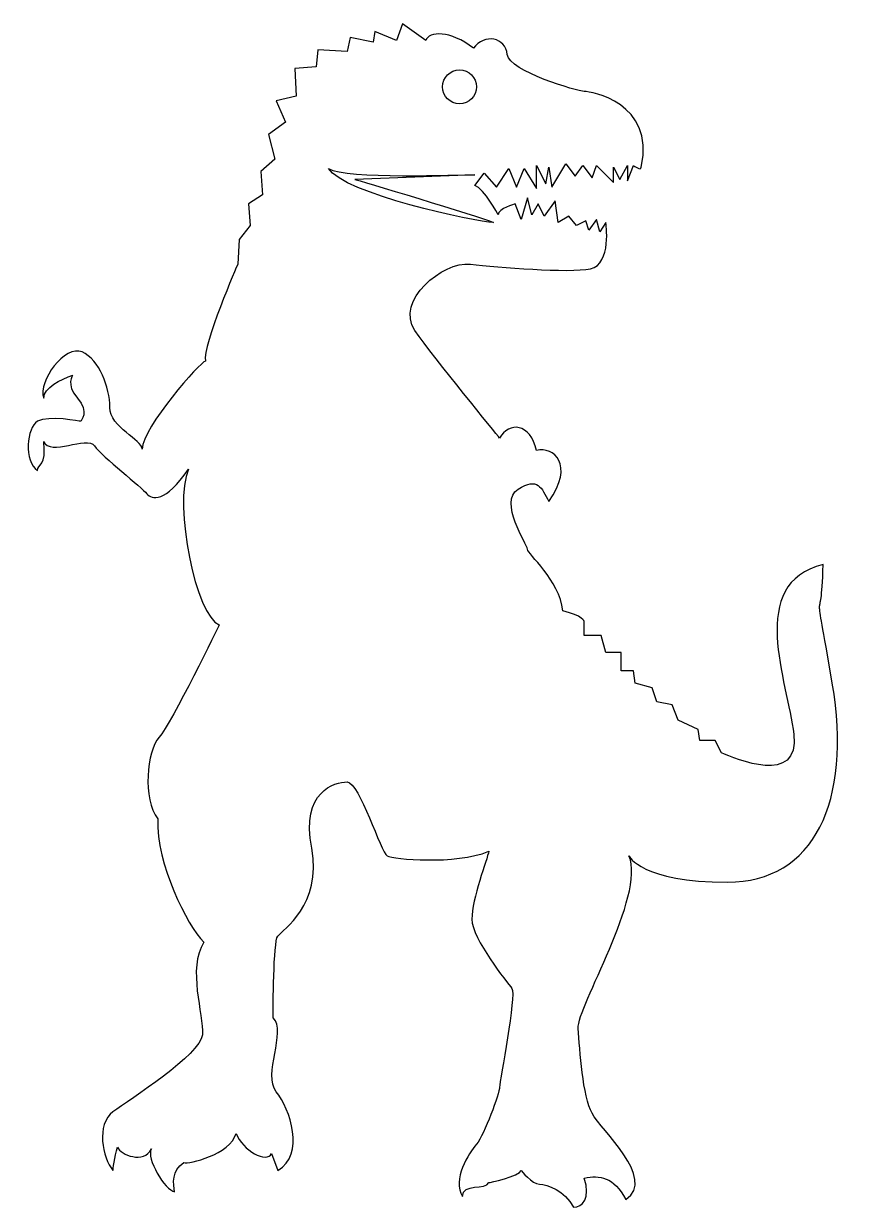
# Model space of a CAD drawing. Header units: centimetres. Extents: x -7.5 to 7.7, y -10.8 to 10.8.
import ezdxf

# ---------------------------------------------------------------- set-up
doc = ezdxf.new("R2010")
doc.units = ezdxf.units.CM
doc.header["$MEASUREMENT"] = 0
doc.layers.add('Camada 1', color=7, linetype='Continuous')

msp = doc.modelspace()

# ---------------------------------------------------------------- linework, layer by layer
at = {"layer": 'Camada 1'}
for points, knots in [([(-2.83496, -10.13758), (-2.83496, -10.13758), (-2.94765, -9.82783), (-2.94765, -9.82783), (-2.94765, -9.82783), (-3.03205, -10.02497), (-3.48269, -9.77153), (-3.59535, -9.46175), (-3.59535, -9.46175), (-3.70796, -9.85598), (-4.46826, -10.02497), (-4.55274, -9.99679), (-4.55274, -9.99679), (-4.77801, -10.13757), (-4.74983, -10.39102), (-4.72165, -10.53183), (-4.72165, -10.53183), (-4.89061, -10.50368), (-5.25674, -9.91231), (-5.14408, -9.74335), (-5.14408, -9.74335), (-5.28492, -10.025), (-5.7073, -9.85609), (-5.7636, -9.71522), (-5.7636, -9.71522), (-5.8199, -9.88413), (-5.84808, -10.13757), (-5.84808, -10.13757), (-5.84808, -10.13757), (-6.04525, -9.91228), (-6.15785, -9.29278), (-5.84808, -9.06752), (-5.84808, -9.06752), (-5.53831, -8.84226), (-4.24293, -8.02556), (-4.21481, -7.65951), (-4.21481, -7.65951), (-4.18668, -7.29343), (-4.49646, -6.44864), (-4.18668, -5.96993), (-4.18668, -5.96993), (-4.49645, -5.66016), (-5.05959, -4.53375), (-5.03142, -3.71711), (-5.03142, -3.71711), (-5.31307, -3.35106), (-5.22859, -2.47801), (-5.00329, -2.22462), (-5.00329, -2.22462), (-4.77802, -1.97123), (-3.90511, -0.16897), (-3.90511, -0.16897), (-3.90511, -0.16897), (-4.32749, -0.02819), (-4.74985, 2.02747), (-4.46828, 2.67517), (-4.46828, 2.67517), (-4.89063, 2.05565), (-5.14411, 2.112), (-5.22859, 2.22461), (-5.22859, 2.22461), (-5.31307, 2.33722), (-6.0452, 2.90049), (-6.18606, 3.09758), (-6.18606, 3.09758), (-6.32684, 3.29467), (-7.00259, 2.90049), (-7.1153, 3.18206), (-7.1153, 3.18206), (-7.059, 2.73153), (-7.22796, 2.75963), (-7.22796, 2.64697), (-7.22796, 2.64697), (-7.48138, 2.81593), (-7.42507, 3.43545), (-7.22796, 3.54814), (-7.22796, 3.54814), (-7.03085, 3.66083), (-6.43945, 3.54814), (-6.43945, 3.54814), (-6.43945, 3.54814), (-6.43945, 3.54814), (-6.27046, 3.71705), (-6.49581, 3.97057), (-6.49581, 3.97057), (-6.7211, 4.22396), (-6.58024, 4.39292), (-6.58024, 4.39292), (-6.58024, 4.39292), (-6.80559, 4.30844), (-7.11531, 4.16765), (-7.11531, 3.97057), (-7.11531, 3.97057), (-7.22794, 4.28034), (-6.72105, 4.95611), (-6.4113, 4.8153), (-6.4113, 4.8153), (-6.10155, 4.67449), (-5.90444, 4.16771), (-5.90444, 3.8016), (-5.90444, 3.8016), (-5.90444, 3.43547), (-5.31304, 3.2102), (-5.31304, 3.04129), (-5.31304, 3.04129), (-5.31304, 3.43547), (-4.24299, 4.64641), (-4.15848, 4.64641), (-4.15848, 4.64641), (-4.21478, 4.92798), (-3.56714, 6.42047), (-3.56714, 6.42047), (-3.56714, 6.42047), (-3.56714, 6.42047), (-3.53896, 6.87103), (-3.53896, 6.87103), (-3.53896, 6.87103), (-3.53896, 6.87103), (-3.34179, 7.12447), (-3.34179, 7.12447), (-3.34179, 7.12447), (-3.34179, 7.12447), (-3.36997, 7.51867), (-3.36997, 7.51867), (-3.36997, 7.51867), (-3.36997, 7.51867), (-3.11658, 7.68763), (-3.11658, 7.68763), (-3.11658, 7.68763), (-3.11658, 7.68763), (-3.14471, 8.11004), (-3.14471, 8.11004), (-3.14471, 8.11004), (-3.14471, 8.11004), (-2.89127, 8.33531), (-2.89127, 8.33531), (-2.89127, 8.33531), (-2.89127, 8.33531), (-3.00393, 8.7859), (-3.00393, 8.7859), (-3.00393, 8.7859), (-3.00393, 8.7859), (-2.69416, 9.01119), (-2.69416, 9.01119), (-2.69416, 9.01119), (-2.69416, 9.01119), (-2.86307, 9.40542), (-2.86307, 9.40542), (-2.86307, 9.40542), (-2.86307, 9.40542), (-2.49707, 9.48988), (-2.49707, 9.48988), (-2.49707, 9.48988), (-2.49707, 9.48988), (-2.5252, 9.99677), (-2.5252, 9.99677), (-2.5252, 9.99677), (-2.5252, 9.99677), (-2.13094, 10.02495), (-2.13094, 10.02495), (-2.13094, 10.02495), (-2.13094, 10.02495), (-2.10276, 10.3347), (-2.10276, 10.3347), (-2.10276, 10.3347), (-2.10276, 10.3347), (-1.56777, 10.30652), (-1.56777, 10.30652), (-1.56777, 10.30652), (-1.56777, 10.30652), (-1.51141, 10.55999), (-1.51141, 10.55999), (-1.51141, 10.55999), (-1.51141, 10.55999), (-1.08903, 10.47551), (-1.08903, 10.47551), (-1.08903, 10.47551), (-1.08903, 10.47551), (-1.06085, 10.67262), (-1.06085, 10.67262), (-1.06085, 10.67262), (-1.06085, 10.67262), (-0.66662, 10.50366), (-0.66662, 10.50366), (-0.66662, 10.50366), (-0.66662, 10.50366), (-0.55398, 10.8134), (-0.55398, 10.8134), (-0.55398, 10.8134), (-0.55398, 10.8134), (-0.1316, 10.50363), (-0.1316, 10.50363), (-0.1316, 10.50363), (-0.0753, 10.67259), (0.31899, 10.70074), (0.74137, 10.36285), (0.74137, 10.36285), (0.93846, 10.64445), (1.33277, 10.55996), (1.36089, 10.25022), (1.36089, 10.25022), (1.38902, 9.94045), (2.65616, 9.57437), (2.76884, 9.57437), (2.76884, 9.57437), (2.8815, 9.57437), (4.06424, 9.37723), (3.81077, 8.19454), (3.81077, 8.19454), (3.81077, 8.11006), (3.67001, 8.22269), (3.67001, 8.22269), (3.67001, 8.22269), (3.67001, 8.22269), (3.55732, 7.94109), (3.55732, 7.94109), (3.55732, 7.94109), (3.55732, 7.94109), (3.55732, 8.22268), (3.55732, 8.22268), (3.55732, 8.22268), (3.55732, 8.22268), (3.41654, 7.96924), (3.41654, 7.96924), (3.41654, 7.96924), (3.41654, 7.96924), (3.30388, 8.19453), (3.30388, 8.19453), (3.30388, 8.19453), (3.30388, 8.19453), (3.30388, 7.91291), (3.30388, 7.91291), (3.30388, 7.91291), (3.30388, 7.91291), (2.99411, 8.22268), (2.99411, 8.22268), (2.99411, 8.22268), (2.99411, 8.22268), (2.90971, 7.99739), (2.90971, 7.99739), (2.90971, 7.99739), (2.90971, 7.99739), (2.74072, 8.22268), (2.74072, 8.22268), (2.74072, 8.22268), (2.74072, 8.22268), (2.59996, 8.02554), (2.59996, 8.02554), (2.59996, 8.02554), (2.59996, 8.02554), (2.43097, 8.25086), (2.43097, 8.25086), (2.43097, 8.25086), (2.43097, 8.25086), (2.17753, 7.82848), (2.17753, 7.82848), (2.17753, 7.82848), (2.17753, 7.82848), (2.12123, 8.19453), (2.12123, 8.19453), (2.12123, 8.19453), (2.12123, 8.19453), (2.06485, 7.88476), (2.06485, 7.88476), (2.06485, 7.88476), (2.06485, 7.88476), (1.89594, 8.22266), (1.89594, 8.22266), (1.89594, 8.22266), (1.89594, 8.22266), (1.89594, 7.80025), (1.89594, 7.80025), (1.89594, 7.80025), (1.89594, 7.80025), (1.67065, 8.16633), (1.67065, 8.16633), (1.67065, 8.16633), (1.67065, 8.16633), (1.52981, 7.82843), (1.52981, 7.82843), (1.52981, 7.82843), (1.52981, 7.82843), (1.38903, 8.16633), (1.38903, 8.16633), (1.38903, 8.16633), (1.38903, 8.16633), (1.16376, 7.82843), (1.16376, 7.82843), (1.16376, 7.82843), (1.16376, 7.82843), (0.93847, 8.08185), (0.93847, 8.08185), (0.93847, 8.08185), (0.93847, 8.08185), (0.76948, 7.85658), (0.76948, 7.85658), (0.76948, 7.85658), (0.93847, 7.80025), (1.19191, 7.32154), (1.19191, 7.32154), (1.19191, 7.32154), (1.19191, 7.43417), (1.50168, 7.51865), (1.50168, 7.51865), (1.50168, 7.51865), (1.50168, 7.51865), (1.61429, 7.23703), (1.61429, 7.23703), (1.61429, 7.23703), (1.61429, 7.23703), (1.72695, 7.63126), (1.72695, 7.63126), (1.72695, 7.63126), (1.72695, 7.63126), (1.81143, 7.32151), (1.81143, 7.32151), (1.81143, 7.32151), (1.81143, 7.32151), (1.92404, 7.51862), (1.92404, 7.51862), (1.92404, 7.51862), (1.92404, 7.51862), (2.03673, 7.2933), (2.03673, 7.2933), (2.03673, 7.2933), (2.03673, 7.2933), (2.23382, 7.57492), (2.23382, 7.57492), (2.23382, 7.57492), (2.23382, 7.57492), (2.29018, 7.18069), (2.29018, 7.18069), (2.29018, 7.18069), (2.29018, 7.18069), (2.48727, 7.29332), (2.48727, 7.29332), (2.48727, 7.29332), (2.48727, 7.29332), (2.62805, 7.12438), (2.62805, 7.12438), (2.62805, 7.12438), (2.62805, 7.12438), (2.79701, 7.20886), (2.79701, 7.20886), (2.79701, 7.20886), (2.79701, 7.20886), (2.85331, 7.0399), (2.85331, 7.0399), (2.85331, 7.0399), (2.85331, 7.0399), (2.99409, 7.23701), (2.99409, 7.23701), (2.99409, 7.23701), (2.99409, 7.23701), (3.05047, 7.01174), (3.05047, 7.01174), (3.05047, 7.01174), (3.05047, 7.01174), (3.16308, 7.18068), (3.16308, 7.18068), (3.16308, 7.18068), (3.16308, 7.18068), (3.27574, 6.42037), (2.88148, 6.33587), (2.88148, 6.33587), (2.48725, 6.25139), (1.19185, 6.364), (0.68499, 6.42035), (0.68499, 6.42035), (0.17813, 6.47671), (-0.69492, 5.74447), (-0.32879, 5.20948), (-0.32879, 5.20948), (0.03731, 4.67439), (1.16365, 3.32274), (1.22003, 3.23825), (1.22003, 3.23825), (1.38899, 3.54802), (1.7833, 3.5199), (1.89591, 3.01298), (1.89591, 3.01298), (2.20566, 3.09746), (2.59991, 2.75951), (2.1212, 2.08368), (2.1212, 2.08368), (1.98042, 2.33715), (1.92403, 2.53424), (1.55798, 2.30897), (1.55798, 2.30897), (1.1919, 2.08368), (1.72694, 1.29522), (1.72694, 1.21079), (1.72694, 1.21079), (1.72694, 1.12623), (2.31823, 0.64757), (2.37459, 0.08435), (2.37459, 0.08435), (2.74072, -0.00013), (2.76885, -0.11282), (2.76885, -0.11282), (2.76885, -0.11282), (2.76885, -0.11282), (2.76885, -0.36621), (2.76885, -0.36621), (2.76885, -0.36621), (2.76885, -0.36621), (3.07859, -0.36617), (3.07859, -0.36617), (3.07859, -0.36617), (3.07859, -0.36617), (3.16307, -0.67594), (3.16307, -0.67594), (3.16307, -0.67594), (3.16307, -0.67594), (3.44472, -0.67594), (3.44472, -0.67594), (3.44472, -0.67594), (3.44472, -0.67594), (3.44472, -1.01387), (3.44472, -1.01387), (3.44472, -1.01387), (3.44472, -1.01387), (3.67001, -1.01387), (3.67001, -1.01387), (3.67001, -1.01387), (3.67001, -1.01387), (3.69814, -1.23916), (3.69814, -1.23916), (3.69814, -1.23916), (3.69814, -1.23916), (4.00789, -1.32364), (4.00789, -1.32364), (4.00789, -1.32364), (4.00789, -1.32364), (4.09237, -1.57708), (4.09237, -1.57708), (4.09237, -1.57708), (4.09237, -1.57708), (4.37402, -1.63338), (4.37402, -1.63338), (4.37402, -1.63338), (4.37402, -1.63338), (4.48663, -1.91498), (4.48663, -1.91498), (4.48663, -1.91498), (4.48663, -1.91498), (4.85267, -2.08382), (4.85267, -2.08382), (4.85267, -2.08382), (4.85267, -2.08382), (4.88085, -2.28096), (4.88085, -2.28096), (4.88085, -2.28096), (4.88085, -2.28096), (5.16242, -2.28096), (5.16242, -2.28096), (5.16242, -2.28096), (5.16242, -2.28096), (5.27511, -2.50625), (5.27511, -2.50625), (5.27511, -2.50625), (5.52855, -2.61886), (6.71129, -3.12577), (6.59861, -2.16832), (6.59861, -2.16832), (6.48595, -1.21085), (5.72564, 0.59139), (7.13365, 0.92926), (7.13365, 0.92926), (7.1055, -0.42244), (6.93656, 0.92926), (7.30264, -1.23905), (7.30264, -1.23905), (7.66869, -3.40736), (6.96463, -4.87167), (5.38772, -4.87167), (5.38772, -4.87167), (3.81078, -4.87167), (3.58554, -4.39293), (3.58554, -4.39293), (3.58554, -4.39293), (3.89529, -5.12511), (2.62812, -7.15272), (2.65627, -7.5469), (2.65627, -7.5469), (2.6844, -7.94105), (2.7408, -8.78592), (2.90971, -9.09569), (2.90971, -9.09569), (3.07862, -9.40544), (4.09242, -10.2784), (3.52923, -10.67261), (3.52923, -10.67261), (3.30388, -10.25018), (3.05041, -10.22208), (2.76887, -10.27838), (2.76887, -10.27838), (2.88153, -10.64443), (2.74074, -10.81342), (2.57178, -10.81342), (2.57178, -10.81342), (2.40279, -10.50367), (2.09304, -10.39099), (1.95226, -10.39099), (1.95226, -10.39099), (1.81148, -10.39099), (1.61433, -10.13755), (1.61433, -10.13755), (1.61433, -10.13755), (1.5862, -10.25021), (1.02299, -10.36282), (1.02299, -10.36282), (1.02299, -10.36282), (0.96669, -10.50368), (0.54425, -10.36282), (0.54425, -10.61629), (0.54425, -10.61629), (0.34716, -10.30652), (0.65691, -9.82786), (0.79769, -9.65887), (0.79769, -9.65887), (0.93847, -9.48991), (1.22007, -8.72952), (1.22007, -8.61691), (1.22007, -8.61691), (1.22007, -8.5043), (1.52987, -6.92728), (1.44542, -6.81467), (1.44542, -6.81467), (1.36094, -6.70206), (0.71321, -5.91363), (0.71321, -5.5475), (0.71321, -5.5475), (0.71321, -5.18137), (0.99481, -4.44924), (1.02298, -4.30846), (1.02298, -4.30846), (0.40346, -4.56185), (-0.72293, -4.4493), (-0.83559, -4.39294), (-0.83559, -4.39294), (-0.94825, -4.33658), (-1.34243, -3.04124), (-1.56777, -3.04124), (-1.56777, -3.04124), (-1.79298, -3.04124), (-2.41251, -3.21015), (-2.21542, -4.25211), (-2.21542, -4.25211), (-2.01833, -5.29407), (-2.75046, -5.74465), (-2.83494, -5.85726), (-2.83494, -5.85726), (-2.91942, -5.96987), (-2.91942, -7.18073), (-2.91942, -7.3497), (-2.91942, -7.3497), (-2.66603, -7.60314), (-3.11651, -8.39166), (-2.86306, -8.7014), (-2.86306, -8.7014), (-2.60969, -9.01114), (-2.32812, -9.85598), (-2.83496, -10.13758)], [0, 0, 0, 0, 0.00704225, 0.00704225, 0.00704225, 0.00704225, 0.01408451, 0.01408451, 0.01408451, 0.01408451, 0.02112676, 0.02112676, 0.02112676, 0.02112676, 0.02816901, 0.02816901, 0.02816901, 0.02816901, 0.03521127, 0.03521127, 0.03521127, 0.03521127, 0.04225352, 0.04225352, 0.04225352, 0.04225352, 0.04929577, 0.04929577, 0.04929577, 0.04929577, 0.05633803, 0.05633803, 0.05633803, 0.05633803, 0.06338028, 0.06338028, 0.06338028, 0.06338028, 0.07042254, 0.07042254, 0.07042254, 0.07042254, 0.07746479, 0.07746479, 0.07746479, 0.07746479, 0.08450704, 0.08450704, 0.08450704, 0.08450704, 0.0915493, 0.0915493, 0.0915493, 0.0915493, 0.09859155, 0.09859155, 0.09859155, 0.09859155, 0.1056338, 0.1056338, 0.1056338, 0.1056338, 0.11267606, 0.11267606, 0.11267606, 0.11267606, 0.11971831, 0.11971831, 0.11971831, 0.11971831, 0.12676056, 0.12676056, 0.12676056, 0.12676056, 0.13380282, 0.13380282, 0.13380282, 0.13380282, 0.14084507, 0.14084507, 0.14084507, 0.14084507, 0.14788732, 0.14788732, 0.14788732, 0.14788732, 0.15492958, 0.15492958, 0.15492958, 0.15492958, 0.16197183, 0.16197183, 0.16197183, 0.16197183, 0.16901408, 0.16901408, 0.16901408, 0.16901408, 0.17605634, 0.17605634, 0.17605634, 0.17605634, 0.18309859, 0.18309859, 0.18309859, 0.18309859, 0.19014085, 0.19014085, 0.19014085, 0.19014085, 0.1971831, 0.1971831, 0.1971831, 0.1971831, 0.20422535, 0.20422535, 0.20422535, 0.20422535, 0.21126761, 0.21126761, 0.21126761, 0.21126761, 0.21830986, 0.21830986, 0.21830986, 0.21830986, 0.22535211, 0.22535211, 0.22535211, 0.22535211, 0.23239437, 0.23239437, 0.23239437, 0.23239437, 0.23943662, 0.23943662, 0.23943662, 0.23943662, 0.24647887, 0.24647887, 0.24647887, 0.24647887, 0.25352113, 0.25352113, 0.25352113, 0.25352113, 0.26056338, 0.26056338, 0.26056338, 0.26056338, 0.26760563, 0.26760563, 0.26760563, 0.26760563, 0.27464789, 0.27464789, 0.27464789, 0.27464789, 0.28169014, 0.28169014, 0.28169014, 0.28169014, 0.28873239, 0.28873239, 0.28873239, 0.28873239, 0.29577465, 0.29577465, 0.29577465, 0.29577465, 0.3028169, 0.3028169, 0.3028169, 0.3028169, 0.30985915, 0.30985915, 0.30985915, 0.30985915, 0.31690141, 0.31690141, 0.31690141, 0.31690141, 0.32394366, 0.32394366, 0.32394366, 0.32394366, 0.33098592, 0.33098592, 0.33098592, 0.33098592, 0.33802817, 0.33802817, 0.33802817, 0.33802817, 0.34507042, 0.34507042, 0.34507042, 0.34507042, 0.35211268, 0.35211268, 0.35211268, 0.35211268, 0.35915493, 0.35915493, 0.35915493, 0.35915493, 0.36619718, 0.36619718, 0.36619718, 0.36619718, 0.37323944, 0.37323944, 0.37323944, 0.37323944, 0.38028169, 0.38028169, 0.38028169, 0.38028169, 0.38732394, 0.38732394, 0.38732394, 0.38732394, 0.3943662, 0.3943662, 0.3943662, 0.3943662, 0.40140845, 0.40140845, 0.40140845, 0.40140845, 0.4084507, 0.4084507, 0.4084507, 0.4084507, 0.41549296, 0.41549296, 0.41549296, 0.41549296, 0.42253521, 0.42253521, 0.42253521, 0.42253521, 0.42957746, 0.42957746, 0.42957746, 0.42957746, 0.43661972, 0.43661972, 0.43661972, 0.43661972, 0.44366197, 0.44366197, 0.44366197, 0.44366197, 0.45070423, 0.45070423, 0.45070423, 0.45070423, 0.45774648, 0.45774648, 0.45774648, 0.45774648, 0.46478873, 0.46478873, 0.46478873, 0.46478873, 0.47183099, 0.47183099, 0.47183099, 0.47183099, 0.47887324, 0.47887324, 0.47887324, 0.47887324, 0.48591549, 0.48591549, 0.48591549, 0.48591549, 0.49295775, 0.49295775, 0.49295775, 0.49295775, 0.5, 0.5, 0.5, 0.5, 0.50704225, 0.50704225, 0.50704225, 0.50704225, 0.51408451, 0.51408451, 0.51408451, 0.51408451, 0.52112676, 0.52112676, 0.52112676, 0.52112676, 0.52816901, 0.52816901, 0.52816901, 0.52816901, 0.53521127, 0.53521127, 0.53521127, 0.53521127, 0.54225352, 0.54225352, 0.54225352, 0.54225352, 0.54929577, 0.54929577, 0.54929577, 0.54929577, 0.55633803, 0.55633803, 0.55633803, 0.55633803, 0.56338028, 0.56338028, 0.56338028, 0.56338028, 0.57042254, 0.57042254, 0.57042254, 0.57042254, 0.57746479, 0.57746479, 0.57746479, 0.57746479, 0.58450704, 0.58450704, 0.58450704, 0.58450704, 0.5915493, 0.5915493, 0.5915493, 0.5915493, 0.59859155, 0.59859155, 0.59859155, 0.59859155, 0.6056338, 0.6056338, 0.6056338, 0.6056338, 0.61267606, 0.61267606, 0.61267606, 0.61267606, 0.61971831, 0.61971831, 0.61971831, 0.61971831, 0.62676056, 0.62676056, 0.62676056, 0.62676056, 0.63380282, 0.63380282, 0.63380282, 0.63380282, 0.64084507, 0.64084507, 0.64084507, 0.64084507, 0.64788732, 0.64788732, 0.64788732, 0.64788732, 0.65492958, 0.65492958, 0.65492958, 0.65492958, 0.66197183, 0.66197183, 0.66197183, 0.66197183, 0.66901408, 0.66901408, 0.66901408, 0.66901408, 0.67605634, 0.67605634, 0.67605634, 0.67605634, 0.68309859, 0.68309859, 0.68309859, 0.68309859, 0.69014085, 0.69014085, 0.69014085, 0.69014085, 0.6971831, 0.6971831, 0.6971831, 0.6971831, 0.70422535, 0.70422535, 0.70422535, 0.70422535, 0.71126761, 0.71126761, 0.71126761, 0.71126761, 0.71830986, 0.71830986, 0.71830986, 0.71830986, 0.72535211, 0.72535211, 0.72535211, 0.72535211, 0.73239437, 0.73239437, 0.73239437, 0.73239437, 0.73943662, 0.73943662, 0.73943662, 0.73943662, 0.74647887, 0.74647887, 0.74647887, 0.74647887, 0.75352113, 0.75352113, 0.75352113, 0.75352113, 0.76056338, 0.76056338, 0.76056338, 0.76056338, 0.76760563, 0.76760563, 0.76760563, 0.76760563, 0.77464789, 0.77464789, 0.77464789, 0.77464789, 0.78169014, 0.78169014, 0.78169014, 0.78169014, 0.78873239, 0.78873239, 0.78873239, 0.78873239, 0.79577465, 0.79577465, 0.79577465, 0.79577465, 0.8028169, 0.8028169, 0.8028169, 0.8028169, 0.80985915, 0.80985915, 0.80985915, 0.80985915, 0.81690141, 0.81690141, 0.81690141, 0.81690141, 0.82394366, 0.82394366, 0.82394366, 0.82394366, 0.83098592, 0.83098592, 0.83098592, 0.83098592, 0.83802817, 0.83802817, 0.83802817, 0.83802817, 0.84507042, 0.84507042, 0.84507042, 0.84507042, 0.85211268, 0.85211268, 0.85211268, 0.85211268, 0.85915493, 0.85915493, 0.85915493, 0.85915493, 0.86619718, 0.86619718, 0.86619718, 0.86619718, 0.87323944, 0.87323944, 0.87323944, 0.87323944, 0.88028169, 0.88028169, 0.88028169, 0.88028169, 0.88732394, 0.88732394, 0.88732394, 0.88732394, 0.8943662, 0.8943662, 0.8943662, 0.8943662, 0.90140845, 0.90140845, 0.90140845, 0.90140845, 0.9084507, 0.9084507, 0.9084507, 0.9084507, 0.91549296, 0.91549296, 0.91549296, 0.91549296, 0.92253521, 0.92253521, 0.92253521, 0.92253521, 0.92957746, 0.92957746, 0.92957746, 0.92957746, 0.93661972, 0.93661972, 0.93661972, 0.93661972, 0.94366197, 0.94366197, 0.94366197, 0.94366197, 0.95070423, 0.95070423, 0.95070423, 0.95070423, 0.95774648, 0.95774648, 0.95774648, 0.95774648, 0.96478873, 0.96478873, 0.96478873, 0.96478873, 0.97183099, 0.97183099, 0.97183099, 0.97183099, 0.97887324, 0.97887324, 0.97887324, 0.97887324, 0.98591549, 0.98591549, 0.98591549, 0.98591549, 1, 1, 1, 1]), ([(0.48792, 9.34912), (0.65895, 9.34912), (0.79767, 9.48781), (0.79767, 9.65889), (0.79767, 9.65889), (0.79767, 9.82997), (0.65895, 9.96866), (0.48792, 9.96866), (0.48792, 9.96866), (0.31687, 9.96866), (0.17815, 9.82997), (0.17815, 9.65889), (0.17815, 9.65889), (0.17815, 9.48781), (0.31686, 9.34912), (0.48792, 9.34912)], [0, 0, 0, 0, 0.2, 0.2, 0.2, 0.2, 0.4, 0.4, 0.4, 0.4, 0.6, 0.6, 0.6, 0.6, 1, 1, 1, 1]), ([(0.76946, 8.05377), (0.48789, 8.05377), (-1.59594, 7.96929), (-1.90569, 8.1664), (-1.90569, 8.1664), (-1.65222, 7.71584), (0.79766, 7.18083), (1.10741, 7.18083), (1.10741, 7.18083), (0.85397, 7.29346), (-1.42703, 7.96929), (-1.42703, 7.96929), (-1.42703, 7.96929), (-1.42703, 7.96929), (0.76946, 8.05377), (0.76946, 8.05377)], [0, 0, 0, 0, 0.2, 0.2, 0.2, 0.2, 0.4, 0.4, 0.4, 0.4, 0.6, 0.6, 0.6, 0.6, 1, 1, 1, 1])]:
    msp.add_open_spline(points, degree=3, knots=knots, dxfattribs=at)

doc.saveas('drawing.dxf')
